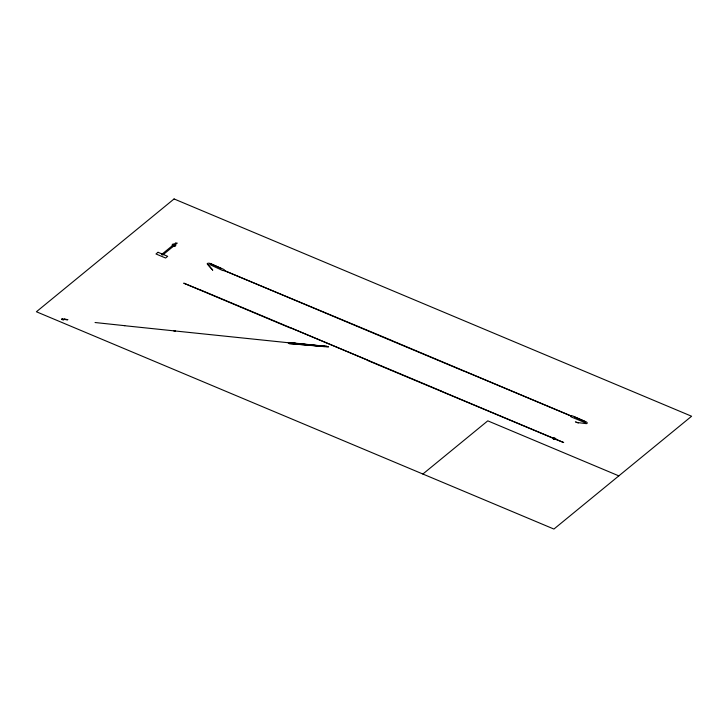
<?xml version="1.0" encoding="UTF-8"?>
<svg xmlns="http://www.w3.org/2000/svg" width="728" height="728" viewBox="0 0 728 728"><rect width="100%" height="100%" fill="white"/><g stroke="black" fill="none" stroke-linecap="round" stroke-linejoin="round"><path stroke-width="1.09" d="M173.746 246.191L174.665 246.392M174.665 246.428L173.755 246.21M158.04 252.288L155.983 253.981L165.611 258.021L167.677 256.329L163.336 254.509M176.067 242.651L161.534 254.554L162.69 255.046L177.277 243.088M221.585 268.65L211.639 264.2A1.356 0.537 16.9 0 0 209.855 264.018A1.356 0.537 16.9 0 0 210.601 264.947L222.349 270.388A1.856 0.728 16.9 0 0 224.188 270.534L391.7 340.431M290.135 327.646L367.613 360.178M422.877 474.028L487.778 420.848L618.836 475.875M575.384 421.712L578.36 422.968M563.69 442.542L555.819 439.403M326.954 346.519L328.528 346.81M292.046 342.852L327.327 346.473M175.248 330.994L125.207 325.771A1.411 0.555 16.9 0 1 124.743 325.68L95.05 322.522M63.09 319.41L67.376 319.683A4.204 1.647 16.9 0 0 67.677 319.61L63.281 319.255M288.525 342.524L288.989 342.542A5.196 2.038 16.9 0 1 289.862 342.697L291.173 342.788M321.612 346L322.468 346.055A9.61 3.767 16.9 0 0 323.086 346.073L322.995 346A11.02 4.322 16.9 0 0 322.313 345.918A11.384 4.468 16.9 0 1 322.941 345.991L324.724 346.428M67.786 319.683L67.686 319.692A3.631 1.42 16.9 0 1 67.395 319.61L63.8 319.264M288.288 342.633L288.916 342.715A3.877 1.52 16.9 0 0 289.416 342.852M64.273 319.301L67.085 319.546M62.271 319.164L61.707 319.183M61.944 319.201L61.798 319.246A2.921 1.147 16.9 0 0 62.845 319.656L63.736 319.738M324.706 346.428L325.598 346.473A32.469 12.74 16.9 0 0 326.29 346.501L326.981 346.519L325.935 346.255M64.428 319.301L65.001 319.392M326.317 346.51L325.598 346.473M290.882 342.97L321.303 345.982M328.319 346.828A39.594 15.534 16.9 0 1 324.224 346.619L289.034 343.571L324.215 346.373A10.747 4.213 16.9 0 1 323.66 346.355M320.957 345.964L320.393 345.918M291.173 342.788L292.055 342.852M320.211 345.909L319.474 345.846M319.101 345.818L288.042 342.661L289.098 342.943A4.55 1.784 16.9 0 0 290.026 343.079L318.509 345.955M293.775 342.997L295.331 343.316M324.006 346.237L326.708 346.519M322.313 345.918L321.612 345.846L322.44 346.055M318.263 345.927L317.053 345.627M175.011 330.994L174.938 330.985A2.448 0.965 16.9 0 1 173.892 330.74L173.61 330.612M576.039 422.395L586.313 423.641A2.794 1.101 16.9 0 0 586.359 421.94L572.781 415.997A1.847 0.728 16.9 0 0 570.816 415.943A1.847 0.728 16.9 0 0 571.407 417.007L583.665 422.094A1.356 0.537 16.9 0 0 585.458 422.286A1.356 0.537 16.9 0 0 584.73 421.357L574.62 417.007M61.925 319.255L62.035 319.255A1.529 0.601 16.9 0 1 62.39 319.365A1.165 0.455 16.9 0 1 62.981 319.628M62.899 319.637L62.927 319.647A1.547 0.61 16.9 0 1 62.517 319.519L62.017 319.319M288.142 342.688L288.898 342.797L174.875 330.949A1.92 0.755 16.9 0 1 174.283 330.84A1.865 0.728 16.9 0 1 173.965 330.74L173.828 330.721M323.005 346.319L324.224 346.619M297.952 343.452L299.008 343.725M289.007 342.806L290.026 343.079M171.781 246.155L172.936 246.646M391.655 340.476L570.98 415.879M464.864 371.453L570.879 415.961M224.188 270.534L464.764 371.526M158.058 252.298L162.18 254.026M200.5 289.926L441.059 390.945M200.464 290.017L183.729 283.165L289.899 327.846M440.977 391.027L553.007 438.038M553.462 438.229L555.519 439.093A1.165 0.455 16.9 0 1 553.726 438.902A1.165 0.455 16.9 0 1 554.026 438.165A1.165 0.455 16.9 0 1 555.537 439.066M555.974 439.284L563.518 442.451M367.385 360.369L552.87 438.156M553.326 438.347L555.364 439.202M124.315 325.525L124.406 325.571A1.447 0.564 16.9 0 0 124.743 325.68M63.209 319.71L63.172 319.674A2.921 1.147 16.9 0 0 62.062 319.237M207.28 263.873L212.685 270.07L207.28 263.873A2.794 1.101 16.9 0 1 210.228 263.445L223.778 269.415A1.856 0.728 16.9 0 1 224.461 270.297M175.184 244.799A1.802 0.71 16.9 0 1 175.657 245.7A1.802 0.71 16.9 0 1 174.138 245.809M172.845 245.291A1.802 0.71 16.9 0 1 172.372 244.39A1.802 0.71 16.9 0 1 173.892 244.28M175.011 244.945A1.392 0.546 16.9 0 1 175.257 245.591A1.392 0.546 16.9 0 1 174.138 245.664M172.982 245.172A1.392 0.546 16.9 0 1 172.754 244.535A1.392 0.546 16.9 0 1 173.856 244.462M62.344 319.173A1.811 0.71 16.9 0 1 63.527 319.656M174.074 198.944L36.4 311.757L553.926 529.056L691.6 416.243L174.074 198.944M553.462 439.002A1.665 0.655 16.9 0 0 556.019 439.202A1.665 0.655 16.9 0 0 553.808 437.928A1.665 0.655 16.9 0 0 553.462 439.002"/></g></svg>
